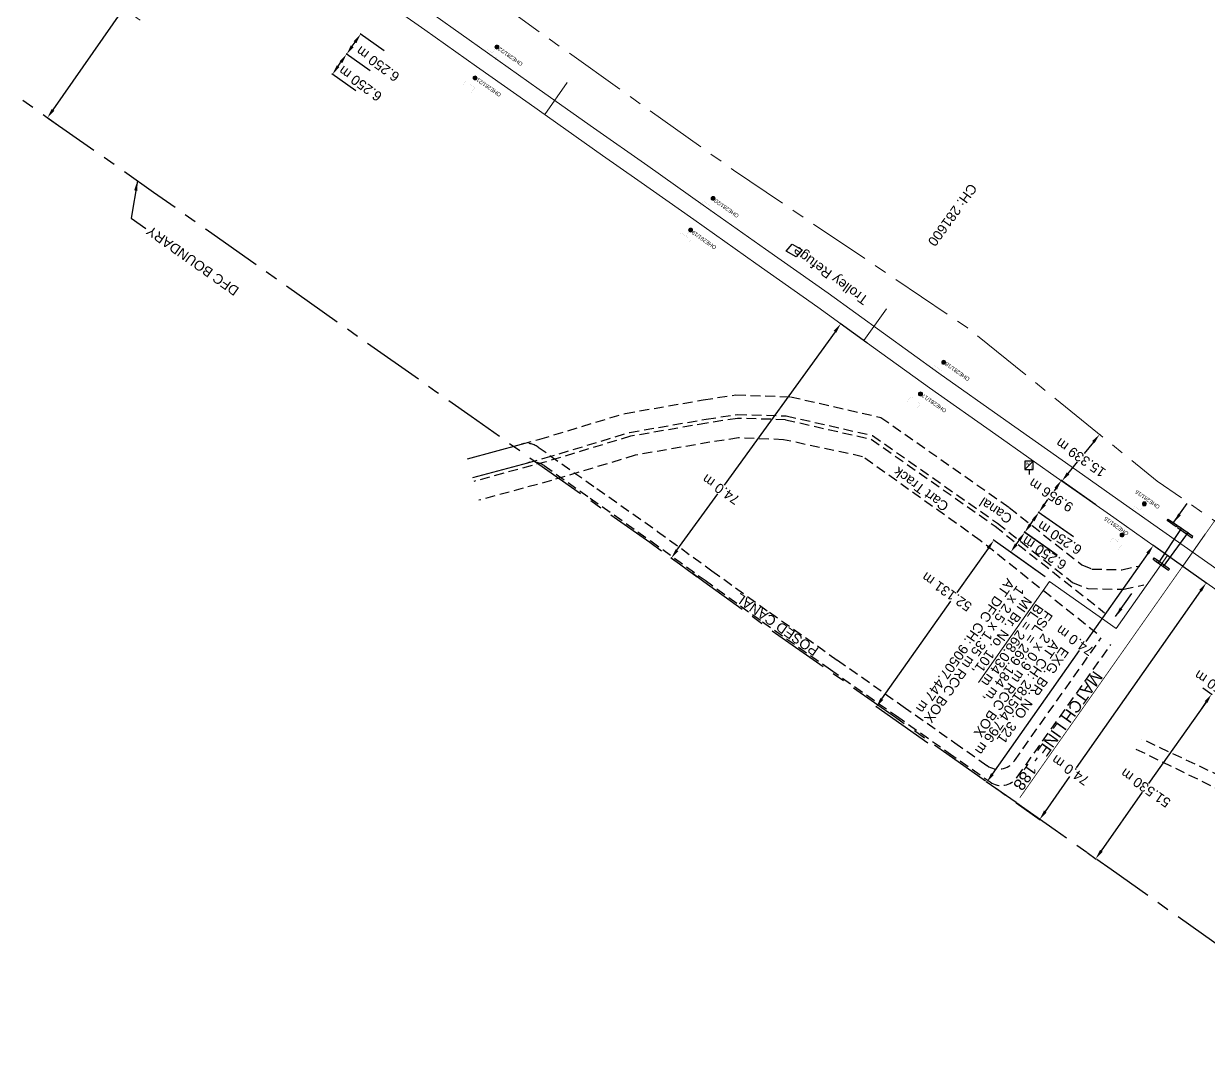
# Model space of a CAD drawing. Header units: metres. Extents: x 646303 to 662875, y 3366650 to 3378730.
# Drawn here: x 659448.1 to 659751.2, y 3368744.6 to 3369011.6 of the extents above; entities that cross this region are included whole.
import ezdxf
from ezdxf.enums import TextEntityAlignment as Align

# ---------------------------------------------------------------- set-up
doc = ezdxf.new("R2010")
doc.units = ezdxf.units.M
doc.header["$MEASUREMENT"] = 0
doc.header["$PDMODE"] = 3
doc.header["$PDSIZE"] = 0.5
for name, pattern in [('CENTER', [50.8, 31.75, -6.35, 6.35, -6.35]), ('DASHED', [0.75, 0.5, -0.25]), ('PHANTOM2', [1.25, 0.625, -0.125, 0.125, -0.125, 0.125, -0.125])]:
    doc.linetypes.add(name, pattern=pattern)
for name, color, linetype, lineweight in [('BOUNDARY DIMENTION', 10, 'Continuous', 0), ('BRIDGE DETAILS PLAN', 7, 'Continuous', 0), ('CANAL BOTTOM', 5, 'Continuous', 0), ('Existing Chainage', 7, 'Continuous', 0), ('Existing IR Track', 143, 'Continuous', 0), ('Existing Railway Boundary', 7, 'CENTER', 0), ('OHE MAST', 8, 'Continuous', 0), ('OHE MAST TEXT', 8, 'Continuous', 0)]:
    doc.layers.add(name, color=color, linetype=linetype, lineweight=lineweight)
for name, color, linetype in [('CANAL_BOTTOM', 5, 'Continuous'), ('CANAL_TOP', 5, 'Continuous'), ('CART_TRACK', 34, 'Continuous'), ('CULVERT_PARAPET', 7, 'Continuous'), ('DFCC Boundary', 6, 'CENTER'), ('Dimension', 10, 'Continuous'), ('MATCH LINE', 7, 'Continuous'), ('RETAINING_WALL', 7, 'Continuous'), ('SFL_SOFFIT_LVL', 251, 'Continuous'), ('Side Details', 251, 'Continuous'), ('Sign Board', 251, 'Continuous'), ('SUB_ROAD_EDGE', 34, 'Continuous'), ('TOPO_TEXT', 251, 'Continuous'), ('TROLLEY_STAND', 7, 'Continuous')]:
    doc.layers.add(name, color=color, linetype=linetype)
doc.styles.add('CUT-FILL', font='cut-fill.shx', dxfattribs={"height": 2})
doc.styles.get("Standard").update_dxf_attribs({"font": 'arial.ttf'})
doc.styles.add('Style-Arial', font='arial.ttf')
doc.dimstyles.new('DIM', dxfattribs={"dimtxt": 2.5, "dimasz": 2.5, "dimexe": 0.18, "dimexo": 0.0625, "dimgap": 0.09, "dimtad": 0, "dimtih": 1, "dimtoh": 1, "dimdec": 3, "dimzin": 0, "dimdsep": 46, "dimtxsty": 'Standard', "dimcen": 0.09, "dimadec": 0, "dimazin": 0, "dimtfac": 1, "dimtdec": 3, "dimtofl": 0, "dimtmove": 0, "dimatfit": 3, "dimfxl": 1, "dimtolj": 1, "dimtzin": 0, "dimarcsym": 0})
doc.dimstyles.new('ISO-25', dxfattribs={"dimtxt": 2.5, "dimasz": 2.5, "dimexe": 1.25, "dimexo": 0.625, "dimtad": 1, "dimtxsty": 'Standard', "dimcen": 2.5, "dimadec": 0, "dimazin": 0, "dimtfac": 1, "dimtmove": 0, "dimatfit": 3, "dimfxl": 1, "dimarcsym": 0})

# ---------------------------------------------------------------- blocks, each defined once
blk = doc.blocks.new('WL')
for p, q in [((1.07, 3.42), (-1.06, 3.42)), ((-1.06, 3.42), (-1.06, 1.29)), ((1.07, 1.29), (1.07, 3.42)), ((-1.06, 1.29), (1.07, 1.29)), ((0, 1.29), (0, 0))]:
    blk.add_line(p, q)
blk.add_lwpolyline([(-1.06, 1.29), (1.07, 3.42)])
at = {"style": 'CUT-FILL'}
for s, p in [('W', (-0.84, 2.35)), ('L', (0.43, 1.56))]:
    blk.add_text(s, height=0.739, dxfattribs=at).set_placement(p)
blk = doc.blocks.new('OHE MAST')
h = blk.add_hatch(color=256)
edge = h.paths.add_edge_path()
edge.add_arc((0, 0), 0.514, 0, 360)
at = {"const_width": 0.01, "flags": 128}
for points in [[(1.5, 3.5), (1.5, 2), (-1.5, 2), (-1.5, 3.5)], [(0, 2), (0, 0)]]:
    blk.add_lwpolyline(points, dxfattribs=at)
blk.add_circle((0, 0), 0.514)
blk = doc.blocks.new('*D1568')
at = {"layer": 'Defpoints', "color": 0, "transparency": 16777216}
for p in [(659530.72, 3369003.74), (659536.79, 3368999.47), (659533.18, 3368994.36)]:
    blk.add_point(p, dxfattribs=at)
at = {"layer": 'Dimension', "color": 0, "lineweight": -2, "transparency": 16777216}
for p, q in [((659536.73, 3368999.5), (659530.58, 3369003.85)), ((659528.56, 3369000.68), (659529.28, 3369001.7)), ((659533.13, 3368994.4), (659526.97, 3368998.74))]:
    blk.add_line(p, q, dxfattribs=at)
at = {"layer": 'Dimension', "color": 0, "transparency": 16777216}
for points in [[(659529.62, 3369001.46), (659528.94, 3369001.94), (659530.72, 3369003.74)], [(659528.9, 3369000.44), (659528.22, 3369000.92), (659527.12, 3368998.63)]]:
    blk.add_solid(points, dxfattribs=at)
at = {"layer": 'Dimension', "color": 0, "lineweight": 0, "transparency": 16777216, "insert": (659534.22, 3368996.23), "char_height": 2.5, "attachment_point": 5, "rotation": 143.8187}
blk.add_mtext('\\A1;6.250 m', dxfattribs=at)
blk = doc.blocks.new('*D1569')
at = {"layer": 'Defpoints', "color": 0, "transparency": 16777216}
for p in [(659534.32, 3369008.85), (659540.39, 3369004.58), (659536.79, 3368999.47)]:
    blk.add_point(p, dxfattribs=at)
at = {"layer": 'Dimension', "color": 0, "lineweight": -2, "transparency": 16777216}
for p, q in [((659540.34, 3369004.61), (659534.18, 3369008.96)), ((659532.16, 3369005.79), (659532.88, 3369006.81)), ((659536.73, 3368999.5), (659530.58, 3369003.85))]:
    blk.add_line(p, q, dxfattribs=at)
at = {"layer": 'Dimension', "color": 0, "transparency": 16777216}
for points in [[(659533.22, 3369006.57), (659532.54, 3369007.05), (659534.32, 3369008.85)], [(659532.5, 3369005.55), (659531.82, 3369006.03), (659530.72, 3369003.74)]]:
    blk.add_solid(points, dxfattribs=at)
at = {"layer": 'Dimension', "color": 0, "lineweight": 0, "transparency": 16777216, "insert": (659538.71, 3369001.27), "char_height": 2.5, "attachment_point": 5, "rotation": 143.8187}
blk.add_mtext('\\A1;6.250 m', dxfattribs=at)
blk = doc.blocks.new('*D1581')
at = {"layer": 'Defpoints', "color": 0, "transparency": 16777216}
for p in [(659755.66, 3368845.17), (659755.67, 3368845.17), (659752.06, 3368840.07)]:
    blk.add_point(p, dxfattribs=at)
at = {"layer": 'Dimension', "color": 0, "lineweight": -2, "transparency": 16777216}
for p, q in [((659757.11, 3368847.22), (659758.55, 3368849.26)), ((659755.72, 3368845.14), (659755.81, 3368845.07)), ((659752.11, 3368840.03), (659752.21, 3368839.96)), ((659750.62, 3368838.02), (659749.18, 3368835.98))]:
    blk.add_line(p, q, dxfattribs=at)
at = {"layer": 'Dimension', "color": 0, "transparency": 16777216}
for points in [[(659756.77, 3368847.46), (659757.45, 3368846.98), (659755.67, 3368845.17)], [(659750.28, 3368838.26), (659750.97, 3368837.78), (659752.07, 3368840.06)]]:
    blk.add_solid(points, dxfattribs=at)
at = {"layer": 'Dimension', "color": 0, "lineweight": 0, "transparency": 16777216, "insert": (659753.33, 3368841.85), "char_height": 2.5, "attachment_point": 5, "rotation": 147}
blk.add_mtext('\\A1;6.250 m', dxfattribs=at)
blk = doc.blocks.new('*D1584')
at = {"layer": 'Defpoints', "color": 0, "transparency": 16777216}
for p in [(659704.24, 3368881.43), (659712.56, 3368875.56), (659708.96, 3368870.45)]:
    blk.add_point(p, dxfattribs=at)
at = {"layer": 'Dimension', "color": 0, "lineweight": -2, "transparency": 16777216}
for p, q in [((659712.51, 3368875.6), (659704.09, 3368881.53)), ((659702.08, 3368878.36), (659702.8, 3368879.38)), ((659708.91, 3368870.49), (659700.49, 3368876.42))]:
    blk.add_line(p, q, dxfattribs=at)
at = {"layer": 'Dimension', "color": 0, "transparency": 16777216}
for points in [[(659702.46, 3368879.62), (659703.14, 3368879.14), (659704.24, 3368881.43)], [(659701.74, 3368878.6), (659702.42, 3368878.12), (659700.64, 3368876.32)]]:
    blk.add_solid(points, dxfattribs=at)
at = {"layer": 'Dimension', "color": 0, "lineweight": 0, "transparency": 16777216, "insert": (659709.27, 3368876.18), "char_height": 2.5, "attachment_point": 5, "rotation": 147}
blk.add_mtext('\\A1;6.250 m', dxfattribs=at)
blk = doc.blocks.new('*D1585')
at = {"layer": 'Defpoints', "color": 0, "transparency": 16777216}
for p in [(659707.85, 3368886.53), (659716.16, 3368880.67), (659712.56, 3368875.56)]:
    blk.add_point(p, dxfattribs=at)
at = {"layer": 'Dimension', "color": 0, "lineweight": -2, "transparency": 16777216}
for p, q in [((659705.69, 3368883.46), (659706.41, 3368884.48)), ((659716.11, 3368880.71), (659707.7, 3368886.63)), ((659712.51, 3368875.6), (659704.1, 3368881.52))]:
    blk.add_line(p, q, dxfattribs=at)
at = {"layer": 'Dimension', "color": 0, "transparency": 16777216}
for points in [[(659706.07, 3368884.72), (659706.75, 3368884.24), (659707.85, 3368886.53)], [(659705.35, 3368883.7), (659706.03, 3368883.22), (659704.25, 3368881.42)]]:
    blk.add_solid(points, dxfattribs=at)
at = {"layer": 'Dimension', "color": 0, "lineweight": 0, "transparency": 16777216, "insert": (659713.19, 3368880.03), "char_height": 2.5, "attachment_point": 5, "rotation": 147}
blk.add_mtext('\\A1;6.250 m', dxfattribs=at)
blk = doc.blocks.new('*D1586')
at = {"layer": 'Defpoints', "color": 0, "transparency": 16777216}
for p in [(659713.6, 3368894.66), (659722.47, 3368888.4), (659716.73, 3368880.27)]:
    blk.add_point(p, dxfattribs=at)
at = {"layer": 'Dimension', "color": 0, "lineweight": -2, "transparency": 16777216}
for p, q in [((659722.42, 3368888.44), (659713.45, 3368894.76)), ((659712.16, 3368892.62), (659711.77, 3368892.06)), ((659709.3, 3368888.57), (659710.19, 3368889.83)), ((659716.68, 3368880.3), (659707.71, 3368886.63))]:
    blk.add_line(p, q, dxfattribs=at)
at = {"layer": 'Dimension', "color": 0, "transparency": 16777216}
for points in [[(659711.82, 3368892.86), (659712.5, 3368892.38), (659713.6, 3368894.66)], [(659708.96, 3368888.81), (659709.64, 3368888.33), (659707.86, 3368886.52)]]:
    blk.add_solid(points, dxfattribs=at)
at = {"layer": 'Dimension', "color": 0, "lineweight": 0, "transparency": 16777216, "insert": (659710.98, 3368890.94), "char_height": 2.5, "attachment_point": 5, "rotation": 147}
blk.add_mtext('\\A1;9.956 m', dxfattribs=at)
blk = doc.blocks.new('*D1741')
at = {"layer": 'Defpoints', "color": 0, "linetype": 'ByBlock', "ltscale": 0.5, "transparency": 16777216}
for p in [(659723.39, 3368906.48), (659723.39, 3368906.48), (659713.75, 3368894.55)]:
    blk.add_point(p, dxfattribs=at)
at = {"layer": 'Existing Railway Boundary', "color": 0, "linetype": 'ByBlock', "lineweight": -2, "ltscale": 0.5, "transparency": 16777216}
for p, q in [((659723.44, 3368906.45), (659723.53, 3368906.37)), ((659721.82, 3368904.54), (659719.43, 3368901.58)), ((659715.33, 3368896.5), (659717.71, 3368899.45)), ((659713.8, 3368894.51), (659713.89, 3368894.44))]:
    blk.add_line(p, q, dxfattribs=at)
at = {"layer": 'Existing Railway Boundary', "color": 0, "linetype": 'ByBlock', "ltscale": 0.5, "transparency": 16777216}
for points in [[(659721.5, 3368904.8), (659722.14, 3368904.28), (659723.39, 3368906.48)], [(659715, 3368896.76), (659715.65, 3368896.23), (659713.75, 3368894.55)]]:
    blk.add_solid(points, dxfattribs=at)
at = {"layer": 'Existing Railway Boundary', "color": 0, "linetype": 'ByBlock', "ltscale": 0.5, "transparency": 16777216, "insert": (659718.57, 3368900.52), "char_height": 2.5, "attachment_point": 5, "rotation": 145}
blk.add_mtext('\\A1;15.339 m', dxfattribs=at)
blk = doc.blocks.new('*D1461')
at = {"layer": 'BOUNDARY DIMENTION', "color": 0, "lineweight": -2, "transparency": 16777216}
for p, q in [((662244.85, 3367095.44), (662244.16, 3367095.87)), ((662242.98, 3367093.66), (662239.54, 3367088.19)), ((662233.82, 3367079.1), (662238.08, 3367085.88)), ((662233.03, 3367076.64), (662232.33, 3367077.07))]:
    blk.add_line(p, q, dxfattribs=at)
at = {"layer": 'BOUNDARY DIMENTION', "color": 0, "transparency": 16777216}
for points in [[(662242.62, 3367093.88), (662243.33, 3367093.44), (662244.31, 3367095.78)], [(662233.46, 3367079.32), (662234.17, 3367078.87), (662232.49, 3367076.98)]]:
    blk.add_solid(points, dxfattribs=at)
at = {"layer": 'Defpoints', "color": 0, "linetype": 'Continuous', "ltscale": 0.5, "transparency": 16777216}
for p in [(647418.1, 3377902.15), (647420.31, 3377900.52), (647398.68, 3377871.33)]:
    blk.add_point(p, dxfattribs=at)
at = {"layer": 'Defpoints', "color": 0, "transparency": 16777216}
for p in [(662244.31, 3367095.78), (662244.9, 3367095.41), (662233.08, 3367076.61)]:
    blk.add_point(p, dxfattribs=at)
at = {"layer": 'DFCC Boundary', "color": 0, "linetype": 'Continuous', "lineweight": -2, "ltscale": 0.5, "transparency": 16777216}
for p, q in [((647420.26, 3377900.55), (647417.96, 3377902.26)), ((647416.61, 3377900.14), (647413.17, 3377895.5)), ((647397.96, 3377874.97), (647411.54, 3377893.3)), ((647398.63, 3377871.36), (647396.32, 3377873.07))]:
    blk.add_line(p, q, dxfattribs=at)
at = {"layer": 'DFCC Boundary', "color": 0, "linetype": 'Continuous', "ltscale": 0.5, "transparency": 16777216}
for points in [[(647416.28, 3377900.39), (647416.95, 3377899.9), (647418.1, 3377902.15)], [(647397.62, 3377875.22), (647398.29, 3377874.72), (647396.47, 3377872.96)]]:
    blk.add_solid(points, dxfattribs=at)
at = {"layer": 'BOUNDARY DIMENTION', "color": 0, "transparency": 16777216, "insert": (662238.81, 3367087.03), "char_height": 2.5, "attachment_point": 5, "rotation": 145}
blk.add_mtext('\\A1;22.208 m', dxfattribs=at)
at = {"layer": 'DFCC Boundary', "color": 0, "linetype": 'Continuous', "ltscale": 0.5, "transparency": 16777216, "insert": (647412.36, 3377894.4), "char_height": 2.5, "attachment_point": 5, "rotation": 145}
blk.add_mtext('\\A1;36.332 m', dxfattribs=at)
blk = doc.blocks.new('*D1462')
at = {"layer": 'BOUNDARY DIMENTION', "color": 0, "lineweight": -2, "transparency": 16777216}
for p, q in [((662551.8, 3366887.49), (662550.44, 3366888.48)), ((662549.11, 3366886.35), (662541.43, 3366875.79)), ((662534.84, 3366866.73), (662539.82, 3366873.58)), ((662534.58, 3366863.83), (662533.22, 3366864.82))]:
    blk.add_line(p, q, dxfattribs=at)
at = {"layer": 'BOUNDARY DIMENTION', "color": 0, "transparency": 16777216}
for points in [[(662548.78, 3366886.6), (662549.45, 3366886.11), (662550.58, 3366888.38)], [(662534.5, 3366866.98), (662535.18, 3366866.49), (662533.37, 3366864.71)]]:
    blk.add_solid(points, dxfattribs=at)
at = {"layer": 'Defpoints', "color": 0, "linetype": 'Continuous', "ltscale": 0.5, "transparency": 16777216}
for p in [(647247.45, 3378028.49), (647249.19, 3378027.21), (647225.93, 3377999.21)]:
    blk.add_point(p, dxfattribs=at)
at = {"layer": 'Defpoints', "color": 0, "transparency": 16777216}
for p in [(662551.85, 3366887.45), (662533.37, 3366864.71), (662534.63, 3366863.79)]:
    blk.add_point(p, dxfattribs=at)
at = {"layer": 'DFCC Boundary', "color": 0, "linetype": 'Continuous', "lineweight": -2, "ltscale": 0.5, "transparency": 16777216}
for p, q in [((647247.5, 3378028.45), (647249.34, 3378027.1)), ((647247.71, 3378025.19), (647242.02, 3378017.45)), ((647229.16, 3377999.94), (647240.4, 3378015.24)), ((647225.98, 3377999.17), (647227.82, 3377997.82))]:
    blk.add_line(p, q, dxfattribs=at)
at = {"layer": 'DFCC Boundary', "color": 0, "linetype": 'Continuous', "ltscale": 0.5, "transparency": 16777216}
for points in [[(647247.37, 3378025.44), (647248.05, 3378024.94), (647249.19, 3378027.21)], [(647228.82, 3378000.19), (647229.49, 3377999.7), (647227.68, 3377997.93)]]:
    blk.add_solid(points, dxfattribs=at)
at = {"layer": 'BOUNDARY DIMENTION', "color": 0, "transparency": 16777216, "insert": (662540.62, 3366874.68), "char_height": 2.5, "attachment_point": 5, "rotation": 145}
blk.add_mtext('\\A1;29.264 m', dxfattribs=at)
at = {"layer": 'DFCC Boundary', "color": 0, "linetype": 'Continuous', "ltscale": 0.5, "transparency": 16777216, "insert": (647241.21, 3378016.35), "char_height": 2.5, "attachment_point": 5, "rotation": 145}
blk.add_mtext('\\A1;36.332 m', dxfattribs=at)
blk = doc.blocks.new('*D1463')
at = {"layer": 'BOUNDARY DIMENTION', "color": 0, "lineweight": -2, "transparency": 16777216}
for p, q in [((662172.2, 3367138.17), (662169.01, 3367133.1)), ((662172.51, 3367140.93), (662173.68, 3367140.19)), ((662164.89, 3367126.55), (662167.55, 3367130.78)), ((662162.55, 3367125.07), (662163.71, 3367124.34))]:
    blk.add_line(p, q, dxfattribs=at)
at = {"layer": 'BOUNDARY DIMENTION', "color": 0, "transparency": 16777216}
for points in [[(662171.85, 3367138.39), (662172.55, 3367137.95), (662173.53, 3367140.29)], [(662164.54, 3367126.77), (662165.24, 3367126.33), (662163.56, 3367124.44)]]:
    blk.add_solid(points, dxfattribs=at)
at = {"layer": 'Defpoints', "color": 0, "linetype": 'Continuous', "ltscale": 0.5, "transparency": 16777216}
for p in [(647211.24, 3378055.28), (647211.52, 3378055.08), (647189.88, 3378025.9)]:
    blk.add_point(p, dxfattribs=at)
at = {"layer": 'Defpoints', "color": 0, "transparency": 16777216}
for p in [(662172.46, 3367140.96), (662173.53, 3367140.29), (662162.49, 3367125.11)]:
    blk.add_point(p, dxfattribs=at)
at = {"layer": 'DFCC Boundary', "color": 0, "linetype": 'Continuous', "lineweight": -2, "ltscale": 0.5, "transparency": 16777216}
for p, q in [((647209.75, 3378053.28), (647208.18, 3378051.16)), ((647211.47, 3378055.12), (647211.1, 3378055.39)), ((647191.09, 3378028.11), (647206.55, 3378048.96)), ((647189.83, 3378025.93), (647189.46, 3378026.21))]:
    blk.add_line(p, q, dxfattribs=at)
at = {"layer": 'DFCC Boundary', "color": 0, "linetype": 'Continuous', "ltscale": 0.5, "transparency": 16777216}
for points in [[(647209.42, 3378053.52), (647210.09, 3378053.03), (647211.24, 3378055.28)], [(647190.76, 3378028.36), (647191.43, 3378027.86), (647189.6, 3378026.1)]]:
    blk.add_solid(points, dxfattribs=at)
at = {"layer": 'BOUNDARY DIMENTION', "color": 0, "transparency": 16777216, "insert": (662168.28, 3367131.94), "char_height": 2.5, "attachment_point": 5, "rotation": 145}
blk.add_mtext('\\A1;18.726 m', dxfattribs=at)
at = {"layer": 'DFCC Boundary', "color": 0, "linetype": 'Continuous', "ltscale": 0.5, "transparency": 16777216, "insert": (647207.37, 3378050.06), "char_height": 2.5, "attachment_point": 5, "rotation": 145}
blk.add_mtext('\\A1;36.332 m', dxfattribs=at)
blk = doc.blocks.new('*D1912')
at = {"layer": 'BOUNDARY DIMENTION', "color": 0, "lineweight": -2, "transparency": 16777216}
for p, q in [((659749.84, 3368841.63), (659752.21, 3368839.96)), ((659750.63, 3368838.02), (659735.95, 3368817.17)), ((659723.85, 3368799.97), (659734.38, 3368814.93)), ((659720.19, 3368799.49), (659722.56, 3368797.82))]:
    blk.add_line(p, q, dxfattribs=at)
at = {"layer": 'BOUNDARY DIMENTION', "color": 0, "transparency": 16777216}
for points in [[(659750.29, 3368838.26), (659750.97, 3368837.78), (659752.07, 3368840.07)], [(659723.51, 3368800.21), (659724.19, 3368799.73), (659722.41, 3368797.93)]]:
    blk.add_solid(points, dxfattribs=at)
at = {"layer": 'Defpoints', "color": 0, "transparency": 16777216}
for p in [(659749.79, 3368841.67), (659720.14, 3368799.52), (659722.41, 3368797.93)]:
    blk.add_point(p, dxfattribs=at)
at = {"layer": 'BOUNDARY DIMENTION', "color": 0, "transparency": 16777216, "insert": (659735.17, 3368816.05), "char_height": 2.5, "attachment_point": 5, "rotation": 145}
blk.add_mtext('\\A1;51.530 m', dxfattribs=at)
blk = doc.blocks.new('*D1913')
at = {"layer": 'BOUNDARY DIMENTION', "color": 0, "lineweight": -2, "transparency": 16777216}
for p, q in [((659709.48, 3368870.09), (659696.16, 3368879.48)), ((659694.86, 3368877.34), (659686.9, 3368866.05)), ((659667.69, 3368838.82), (659685.33, 3368863.82)), ((659679.42, 3368827.49), (659666.11, 3368836.88))]:
    blk.add_line(p, q, dxfattribs=at)
at = {"layer": 'BOUNDARY DIMENTION', "color": 0, "transparency": 16777216}
for points in [[(659694.52, 3368877.58), (659695.2, 3368877.1), (659696.31, 3368879.38)], [(659667.35, 3368839.06), (659668.04, 3368838.58), (659666.25, 3368836.78)]]:
    blk.add_solid(points, dxfattribs=at)
at = {"layer": 'Defpoints', "color": 0, "transparency": 16777216}
for p in [(659709.53, 3368870.05), (659666.25, 3368836.78), (659679.47, 3368827.45)]:
    blk.add_point(p, dxfattribs=at)
at = {"layer": 'BOUNDARY DIMENTION', "color": 0, "transparency": 16777216, "insert": (659684.3, 3368866.2), "char_height": 2.5, "attachment_point": 5, "rotation": 145}
blk.add_mtext('\\A1;52.131 m', dxfattribs=at)
blk = doc.blocks.new('*D1895')
at = {"layer": 'Defpoints', "color": 0, "linetype": 'Continuous', "ltscale": 0.5, "transparency": 16777216}
for p in [(659496.61, 3369048.11), (659499.54, 3369046.05), (659457.11, 3368985.43)]:
    blk.add_point(p, dxfattribs=at)
at = {"layer": 'DFCC Boundary', "color": 0, "linetype": 'Continuous', "lineweight": -2, "ltscale": 0.5, "transparency": 16777216}
for p, q in [((659499.49, 3369046.09), (659496.46, 3369048.21)), ((659495.17, 3369046.06), (659475.14, 3369017.44)), ((659455.61, 3368989.53), (659473.57, 3369015.2)), ((659457.05, 3368985.46), (659454.02, 3368987.59))]:
    blk.add_line(p, q, dxfattribs=at)
at = {"layer": 'DFCC Boundary', "color": 0, "linetype": 'Continuous', "ltscale": 0.5, "transparency": 16777216}
for points in [[(659494.83, 3369046.3), (659495.52, 3369045.82), (659496.61, 3369048.11)], [(659455.26, 3368989.77), (659455.95, 3368989.29), (659454.17, 3368987.48)]]:
    blk.add_solid(points, dxfattribs=at)
at = {"layer": 'DFCC Boundary', "color": 0, "linetype": 'Continuous', "ltscale": 0.5, "transparency": 16777216, "insert": (659474.35, 3369016.32), "char_height": 2.5, "attachment_point": 5, "rotation": 145}
blk.add_mtext('\\A1;74.0 m', dxfattribs=at)
blk = doc.blocks.new('*D1893')
at = {"layer": 'Defpoints', "color": 0, "linetype": 'Continuous', "ltscale": 0.5, "transparency": 16777216}
for p in [(659737.13, 3368878.05), (659744.66, 3368872.76), (659702.07, 3368812.24)]:
    blk.add_point(p, dxfattribs=at)
at = {"layer": 'DFCC Boundary', "color": 0, "linetype": 'Continuous', "lineweight": -2, "ltscale": 0.5, "transparency": 16777216}
for p, q in [((659744.61, 3368872.79), (659736.99, 3368878.15)), ((659735.7, 3368876.01), (659719.84, 3368853.48)), ((659695.99, 3368819.58), (659718.27, 3368851.24)), ((659702.02, 3368812.28), (659694.4, 3368817.64))]:
    blk.add_line(p, q, dxfattribs=at)
at = {"layer": 'DFCC Boundary', "color": 0, "linetype": 'Continuous', "ltscale": 0.5, "transparency": 16777216}
for points in [[(659735.35, 3368876.25), (659736.04, 3368875.77), (659737.13, 3368878.05)], [(659695.64, 3368819.82), (659696.33, 3368819.34), (659694.55, 3368817.53)]]:
    blk.add_solid(points, dxfattribs=at)
at = {"layer": 'DFCC Boundary', "color": 0, "linetype": 'Continuous', "ltscale": 0.5, "transparency": 16777216, "insert": (659717.09, 3368853.74), "char_height": 2.5, "attachment_point": 5, "rotation": 145}
blk.add_mtext('\\A1;74.0 m', dxfattribs=at)
blk = doc.blocks.new('*D1876')
at = {"layer": 'Defpoints', "color": 0, "linetype": 'Continuous', "ltscale": 0.5, "transparency": 16777216}
for p in [(659657.18, 3368934.78), (659663.91, 3368929.91), (659620.52, 3368869.96)]:
    blk.add_point(p, dxfattribs=at)
at = {"layer": 'DFCC Boundary', "color": 0, "linetype": 'Continuous', "lineweight": -2, "ltscale": 0.5, "transparency": 16777216}
for p, q in [((659655.71, 3368932.75), (659627.31, 3368893.51)), ((659663.85, 3368929.95), (659657.03, 3368934.89)), ((659615.26, 3368876.86), (659625.71, 3368891.29)), ((659620.47, 3368870), (659613.65, 3368874.94))]:
    blk.add_line(p, q, dxfattribs=at)
at = {"layer": 'DFCC Boundary', "color": 0, "linetype": 'Continuous', "ltscale": 0.5, "transparency": 16777216}
for points in [[(659655.37, 3368933), (659656.05, 3368932.51), (659657.18, 3368934.78)], [(659614.92, 3368877.1), (659615.6, 3368876.61), (659613.8, 3368874.83)]]:
    blk.add_solid(points, dxfattribs=at)
at = {"layer": 'DFCC Boundary', "color": 0, "linetype": 'Continuous', "ltscale": 0.5, "transparency": 16777216, "insert": (659626.51, 3368892.4), "char_height": 2.5, "attachment_point": 5, "rotation": 145}
blk.add_mtext('\\A1;74.0 m', dxfattribs=at)
blk = doc.blocks.new('*D1854')
at = {"layer": 'Defpoints', "color": 0, "linetype": 'Continuous', "ltscale": 0.5, "transparency": 16777216}
for p in [(659744.61, 3368872.79), (659702.02, 3368812.28), (659708.09, 3368808.01)]:
    blk.add_point(p, dxfattribs=at)
at = {"layer": 'DFCC Boundary', "color": 0, "linetype": 'Continuous', "lineweight": -2, "ltscale": 0.5, "transparency": 16777216}
for p, q in [((659744.66, 3368872.76), (659750.82, 3368868.42)), ((659749.23, 3368866.48), (659717.39, 3368821.22)), ((659709.52, 3368810.05), (659715.81, 3368818.99)), ((659702.07, 3368812.24), (659708.23, 3368807.9))]:
    blk.add_line(p, q, dxfattribs=at)
at = {"layer": 'DFCC Boundary', "color": 0, "linetype": 'Continuous', "ltscale": 0.5, "transparency": 16777216}
for points in [[(659748.89, 3368866.72), (659749.57, 3368866.24), (659750.67, 3368868.52)], [(659709.18, 3368810.29), (659709.86, 3368809.81), (659708.09, 3368808.01)]]:
    blk.add_solid(points, dxfattribs=at)
at = {"layer": 'DFCC Boundary', "color": 0, "linetype": 'Continuous', "ltscale": 0.5, "transparency": 16777216, "insert": (659715.92, 3368820.58), "char_height": 2.5, "attachment_point": 5, "rotation": 145}
blk.add_mtext('\\A1;74.0 m', dxfattribs=at)

msp = doc.modelspace()

# ---------------------------------------------------------------- linework, layer by layer
at = {"color": 1, "linetype": 'DASHED', "ltscale": 5}
for points in [[(659575.5144, 3368904.005, -0.22348853), (659579.7067, 3368903.2651), (659594.7601, 3368892.6443), (659610.3181, 3368881.667), (659624.1985, 3368871.6227), (659638.9036, 3368860.9816), (659656.3008, 3368848.757), (659673.1677, 3368836.905), (659686.3711, 3368827.5901), (659694.6366, 3368821.7587, 0.41421356), (659701.6046, 3368822.9619), (659723.8378, 3368854.4759)], [(659577.0593, 3368899.2434, -0.22349368), (659581.2517, 3368898.5035), (659593.0307, 3368890.193), (659608.5739, 3368879.2261), (659622.4398, 3368869.1923), (659637.1617, 3368858.539), (659654.576, 3368846.3024), (659671.4406, 3368834.452), (659684.6417, 3368825.1387), (659695.3586, 3368817.578, 0.41421356), (659702.3265, 3368818.7812), (659726.2891, 3368852.7465)]]:
    msp.add_lwpolyline(points, format="xyb", dxfattribs=at)
at = {"layer": 'BRIDGE DETAILS PLAN', "color": 7, "linetype": 'Continuous', "lineweight": 0, "flags": 128}
msp.add_lwpolyline([(659740.7354, 3368875.5161), (659727.6119, 3368856.8678), (659710.6055, 3368868.8359), (659692.4243, 3368843.0007)], dxfattribs=at)
at = {"layer": 'CANAL_BOTTOM', "linetype": 'Continuous'}
for points in [[(659561.6958, 3368900.2539), (659575.5144, 3368904.005)], [(659563.0057, 3368895.4285), (659577.0593, 3368899.2434)]]:
    msp.add_lwpolyline(points, dxfattribs=at)
at = {"layer": 'CANAL_TOP', "color": 88, "linetype": 'DASHED', "ltscale": 5}
for points in [[(659575.5144, 3368904.005), (659580.136, 3368905.2595), (659601.9987, 3368911.8726), (659621.9424, 3368915.3278), (659630.3621, 3368916.6053), (659644.3503, 3368916.106), (659667.398, 3368910.8532), (659700.2463, 3368887.8037), (659718.8696, 3368873.1096), (659721.431, 3368872.0398), (659729.0966, 3368871.8677), (659733.6727, 3368872.8786)], [(659577.0593, 3368899.2434), (659581.5151, 3368900.4529), (659603.1536, 3368906.9982), (659622.7443, 3368910.3922), (659630.6674, 3368911.5944), (659643.2392, 3368911.231), (659665.3297, 3368906.1964), (659697.2594, 3368883.7915), (659716.4881, 3368868.6197), (659720.3751, 3368867.0622), (659729.5868, 3368866.8555), (659734.7512, 3368867.9963)]]:
    msp.add_lwpolyline(points, dxfattribs=at)
at = {"layer": 'CART_TRACK', "color": 88, "linetype": 'DASHED', "ltscale": 5}
for points in [[(659643.017, 3368910.256), (659630.7292, 3368910.5923), (659622.9046, 3368909.4051), (659603.3845, 3368906.0234), (659581.7909, 3368899.4916), (659563.2676, 3368894.4634)], [(659643.017, 3368910.256), (659664.916, 3368905.265), (659696.662, 3368882.989), (659724.688, 3368860.876)], [(659642.51, 3368905.138), (659631.0111, 3368905.5779), (659623.7065, 3368904.4696), (659604.5394, 3368901.149), (659583.1699, 3368894.685), (659564.5775, 3368889.638)], [(659722.701, 3368855.542), (659692.87, 3368879.344), (659662.766, 3368900.786), (659642.51, 3368905.138)]]:
    msp.add_lwpolyline(points, dxfattribs=at)
at = {"layer": 'CULVERT_PARAPET', "linetype": 'Continuous'}
for points in [[(659743.306, 3368882.651, 270.37), (659747.085, 3368880.043, 270.359), (659747.281, 3368880.403, 270.38), (659743.502, 3368883.011, 270.38)], [(659737.906, 3368873.954, 270.378), (659741.049, 3368871.719, 270.34), (659741.309, 3368872.037, 270.379), (659738.1658, 3368874.2721, 270.379)]]:
    msp.add_polyline3d(points, close=True, dxfattribs=at)
at = {"layer": 'DFCC Boundary', "ltscale": 0.5, "flags": 128}
msp.add_lwpolyline([(662565.6431, 3366842.0459), (662548.217, 3366854.2838), (662532.9064, 3366864.9999), (662517.5595, 3366875.7415), (662503.9915, 3366885.2805), (662490.4749, 3366894.7833), (662474.3945, 3366906.0736), (662458.24, 3366917.4159), (662441.4584, 3366929.1606), (662424.5366, 3366941.0035), (662407.7649, 3366952.7786), (662401.9048, 3366956.8928), (662320.9687, 3367015.5234), (662173.0911, 3367118.297), (662018.0169, 3367217.942), (662022.9408, 3367225.2355), (661945.6773, 3367280.5926), (661744.5178, 3367412.7853), (661728.4159, 3367389.8783), (661409.5023, 3367613.7762), (661431.3001, 3367645.1669), (661427.7408, 3367647.6718), (661418.8583, 3367653.9104), (661409.9095, 3367660.1956), (661395.2505, 3367670.5394), (661384.8196, 3367677.9127), (661375.1078, 3367684.7268), (661367.5374, 3367690.0517), (661358.0886, 3367696.6907), (661348.6239, 3367703.3322), (661344.5162, 3367706.2202), (661344.9668, 3367706.8618), (661335.3627, 3367713.6144), (661327.3851, 3367719.2077), (661318.2791, 3367725.5812), (661309.8813, 3367731.4842), (661284.4315, 3367749.4044), (661267.3402, 3367761.4491), (661243.4783, 3367778.4888), (661216.7453, 3367741.0546), (661213.241, 3367743.5572), (661195.5836, 3367756.6071), (661177.9702, 3367769.626), (661156.4467, 3367785.8356), (661148.0607, 3367792.1995), (661133.6905, 3367803.0041), (661119.5191, 3367813.6733), (661105.6946, 3367823.9215), (661093.9054, 3367832.6241), (661077.5228, 3367844.5054), (661061.2799, 3367856.285), (661045.32, 3367867.5775), (661029.0726, 3367879.0734), (661013.2584, 3367890.1762), (660997.2782, 3367901.3956), (660980.9788, 3367912.8451), (660964.6327, 3367924.3276), (660947.3461, 3367936.4864), (660930.1333, 3367948.5934), (660912.5707, 3367960.9093), (660894.9306, 3367973.2796), (660877.6422, 3367985.4277), (660860.2634, 3367997.6393), (660842.9781, 3368009.8166), (660825.4983, 3368022.131), (660811.339, 3368032.2028), (660797.4119, 3368042.1094), (660782.5128, 3368052.5993), (660767.4808, 3368063.1827), (660751.0012, 3368074.7254), (660734.3125, 3368086.4147), (660719.3275, 3368096.9585), (660704.3795, 3368107.4761), (660688.7093, 3368118.477), (660672.9397, 3368129.5475), (660655.797, 3368141.5941), (660638.5652, 3368153.7032), (660622.8618, 3368164.7374), (660607.1396, 3368175.7847), (660591.9852, 3368186.3839), (660576.7315, 3368197.0526), (660560.3095, 3368208.6108), (660544.116, 3368220.0082), (660528.3397, 3368231.0748), (660512.5414, 3368242.1568), (660497.4509, 3368252.7533), (660482.4222, 3368263.3065), (660466.968, 3368274.1704), (660451.6169, 3368284.9618), (660435.5277, 3368296.2674), (660419.4587, 3368307.5588), (660403.2343, 3368318.9753), (660387.0692, 3368330.3501), (660371.9016, 3368340.9863), (660362.0092, 3368347.9233), (660341.7308, 3368362.192), (660326.8725, 3368372.6492), (660312.0627, 3368383.0453), (660297.0115, 3368393.6109), (660281.2321, 3368404.7091), (660265.4328, 3368415.8212), (660253.8818, 3368423.9326), (660242.0763, 3368432.2231), (660226.6332, 3368443.1155), (660211.0272, 3368454.1226), (660195.2302, 3368465.2236), (660179.3654, 3368476.3723), (660162.5154, 3368488.1794), (660145.4635, 3368500.1281), (660129.3603, 3368511.4565), (660113.1961, 3368522.8278), (660097.2382, 3368534.0507), (660081.2523, 3368545.2932), (660064.458, 3368557.1251), (660047.7677, 3368568.8837), (660032.4691, 3368579.6352), (660017.2758, 3368590.3126), (660000.1632, 3368602.3052), (659983.0731, 3368614.282), (659967.2319, 3368625.4031), (659951.3427, 3368636.5582), (659932.0647, 3368650.1756), (659913.1258, 3368663.5536), (659898.2493, 3368674.0163), (659881.7667, 3368685.6055), (659866.0047, 3368696.7435), (659850.3373, 3368707.8146), (659834.6333, 3368718.8575), (659818.6461, 3368730.0995), (659804.3398, 3368740.181), (659789.9481, 3368750.3227), (659772.9194, 3368762.3136), (659755.8766, 3368774.3145), (659741.0752, 3368784.7603), (659726.3396, 3368795.1596), (659712.011, 3368805.2432), (659697.6029, 3368815.3827), (659684.3535, 3368824.7302), (659671.1528, 3368834.0432), (659654.2885, 3368845.8933), (659636.8714, 3368858.1319), (659622.1467, 3368868.7872), (659608.2832, 3368878.8192), (659592.7424, 3368889.7844), (659576.9096, 3368900.9551), (659562.5868, 3368911.0537), (659553.5917, 3368917.3959), (659534.7433, 3368930.6917), (659521.2685, 3368940.2021), (659508.0292, 3368949.5538), (659494.8098, 3368958.8914), (659481.3273, 3368968.4018), (659467.9498, 3368977.8382), (659454.4923, 3368987.2582), (659440.7837, 3368996.854), (659425.5597, 3369007.614), (659410.0492, 3369018.5753), (659397.5675, 3369027.3641), (659384.5623, 3369036.5214), (659370.5054, 3369046.4276), (659356.4132, 3369056.3585), (659342.3201, 3369066.3092), (659331.8447, 3369073.7055), (659314.7098, 3369085.825), (659301.2296, 3369095.3614), (659287.1805, 3369105.2924), (659273.0852, 3369115.2561), (659259.8762, 3369124.5882), (659246.575, 3369133.9855), (659233.3676, 3369143.319), (659220.1207, 3369152.6803), (659206.3404, 3369162.3938), (659192.4106, 3369172.2127), (659178.3672, 3369182.1367), (659164.3785, 3369192.022), (659162.9385, 3369193.0388), (659183.6795, 3369222.4635), (659172.119, 3369230.6258), (659159.1298, 3369239.7969), (659148.6068, 3369247.2055), (659138.0069, 3369254.6684), (659119.1994, 3369267.9214), (659100.365, 3369281.1933), (659085.533, 3369291.6533), (659070.676, 3369302.1309), (659061.4534, 3369308.6334), (659052.1019, 3369315.2268), (659038.8969, 3369324.5617), (659025.7603, 3369333.8483), (659012.2746, 3369343.3047), (659000.2935, 3369351.7058), (658985.7542, 3369361.9126), (658972.701, 3369371.0824), (658959.9309, 3369380.1093), (658947.2513, 3369389.0721), (658932.3759, 3369399.5827), (658921.8345, 3369407.031), (658905.9406, 3369418.2511), (658894.3687, 3369426.4196), (658881.1048, 3369435.7663), (658867.8714, 3369445.0915), (658853.3089, 3369455.3761), (658838.9326, 3369465.5292), (658823.5657, 3369476.1988), (658807.8953, 3369487.0791), (658792.9935, 3369497.6726), (658789.1301, 3369500.4191), (658764.5252, 3369517.7675), (658750.6615, 3369527.5465), (658735.8772, 3369537.9899), (658721.0329, 3369548.4756), (658706.8044, 3369558.4963), (658692.4812, 3369568.5836), (658679.0099, 3369578.0951), (658665.5152, 3369587.6232), (658651.2818, 3369597.6569), (658636.9905, 3369607.7316), (658622.1701, 3369618.1873), (658607.4224, 3369628.5918), (658593.6263, 3369638.3112), (658579.8399, 3369648.0238), (658566.1309, 3369657.6871), (658552.3621, 3369667.3926), (658537.8692, 3369677.626), (658523.3279, 3369687.8934), (658509.6438, 3369697.5459), (658495.8531, 3369707.2734), (658481.9269, 3369717.1048), (658467.9459, 3369726.9748), (658454.4251, 3369736.5125), (658440.9599, 3369746.011), (658427.1565, 3369755.7285), (658413.3787, 3369765.428), (658398.646, 3369775.8103), (658383.9067, 3369786.1972), (658371.4552, 3369794.9743), (658359.0483, 3369803.72), (658345.546, 3369813.2195), (658332.0048, 3369822.7464), (658318.5168, 3369832.2514), (658305.0219, 3369841.7615), (658291.2617, 3369851.4373), (658277.4987, 3369861.115), (658264.1625, 3369870.4871), (658250.7424, 3369879.918), (658237.5823, 3369889.1736), (658224.3865, 3369898.4543), (658209.4318, 3369909.0033), (658194.5636, 3369919.4914), (658180.151, 3369929.6325), (658165.7287, 3369939.7804), (658156.9292, 3369945.9856), (658133.9487, 3369962.1448), (658109.9616, 3369979.0407), (658086.1386, 3369995.8212), (658069.4823, 3370007.553), (658052.6981, 3370019.3752), (658033.9581, 3370032.6043), (658015.0826, 3370045.9289), (657994.939, 3370060.1316), (657974.6985, 3370074.4026), (657960.2252, 3370084.5842), (657945.643, 3370094.8424), (657928.629, 3370106.7917), (657911.5911, 3370118.7415), (657890.9691, 3370133.2895), (657870.7134, 3370147.5792), (657850.3966, 3370161.8284), (657830.1146, 3370176.0529), (657812.1714, 3370188.7253), (657794.2418, 3370201.388), (657775.9501, 3370214.2546), (657757.6685, 3370227.1142), (657736.4935, 3370242.019), (657715.8063, 3370256.5806), (657697.09, 3370269.7238), (657676.8418, 3370283.9453), (657670.0518, 3370288.7482), (657661.5164, 3370294.7857), (657642.367, 3370308.2307), (657623.1765, 3370321.7045), (657605.0199, 3370334.4839), (657586.8248, 3370347.2905), (657568.2781, 3370360.3555), (657549.69, 3370373.4497), (657534.1551, 3370384.3835), (657518.595, 3370395.335), (657503.5822, 3370405.9238), (657488.6113, 3370416.483), (657477.4694, 3370424.3177), (657456.7199, 3370394.899), (657452.1854, 3370398.0875), (657436.4649, 3370409.1418), (657420.2829, 3370420.542), (657404.1975, 3370431.8742), (657387.5582, 3370443.5761), (657370.8643, 3370455.3165), (657356.3586, 3370465.5498), (657342.0257, 3370475.6612), (657334.1018, 3370481.2282), (657342.1648, 3370492.6732), (657327.3432, 3370503.0861), (657304.5869, 3370519.0736), (657286.4992, 3370531.7939), (657268.5013, 3370544.451), (657251.4778, 3370556.4153), (657234.5183, 3370568.3346), (657219.7856, 3370578.7204), (657205.1604, 3370589.0304), (657189.9505, 3370599.7163), (657174.7446, 3370610.3994), (657157.229, 3370622.7139), (657139.8436, 3370634.9368), (657122.2775, 3370647.282), (657104.8724, 3370659.514), (657088.6726, 3370670.9041), (657072.3463, 3370682.3832), (657052.4463, 3370696.3561), (657032.2468, 3370710.5392), (657017.2111, 3370721.1335), (657002.3465, 3370731.6074), (656985.5169, 3370743.3847), (656968.6279, 3370755.2036), (656952.6202, 3370766.4469), (656936.5129, 3370777.7603), (656917.7376, 3370790.961), (656898.7021, 3370804.3447), (656880.5471, 3370817.1216), (656862.3859, 3370829.9029), (656845.3825, 3370841.8619), (656828.6857, 3370853.6052), (656810.2968, 3370866.5434), (656792.0928, 3370879.3517), (656770.106, 3370894.8035), (656748.097, 3370910.271), (656728.4902, 3370924.0664), (656709.0221, 3370937.7643), (656692.8289, 3370949.1481), (656676.4723, 3370960.6469), (656657.4402, 3370974.0598), (656638.281, 3370987.5622), (656621.3401, 3370999.4861), (656604.5392, 3371011.3113), (656585.7485, 3371024.5046), (656566.9099, 3371037.7317), (656537.298, 3371058.585), (656532.701, 3371052.0376), (656368.7794, 3371159.4659), (656280.7288, 3371198.5806), (656189.7218, 3371230.5142), (656096.9021, 3371265.9123), (656004.8733, 3371310.8246), (655917.3616, 3371369.3401), (655838.0052, 3371438.656), (655768.8371, 3371518.5854), (655712.6719, 3371608.6179), (655647.9895, 3371736.3311)], dxfattribs=at)
at = {"layer": 'Existing Chainage', "color": 0, "linetype": 'Continuous', "lineweight": 13, "flags": 128}
for points in [[(659587.1929, 3368996.488), (659581.4266, 3368988.318)], [(659668.9044, 3368938.6379), (659663.0422, 3368930.5364)], [(659750.4129, 3368880.9337), (659744.6578, 3368872.7558)]]:
    msp.add_lwpolyline(points, dxfattribs=at)
at = {"layer": 'Existing IR Track', "flags": 128}
for points in [[(659537.4644, 3369019.3611), (659550.7229, 3369009.9959), (659563.9622, 3369000.6442), (659577.4143, 3368991.1498), (659596.2471, 3368977.865), (659605.2286, 3368971.5324), (659619.5513, 3368961.4339), (659635.4032, 3368950.2498), (659651.3067, 3368939.0287), (659665.5285, 3368928.7373), (659679.8369, 3368918.3833), (659696.8335, 3368906.4402), (659713.7547, 3368894.5501), (659727.0124, 3368885.1968), (659740.2264, 3368875.8743), (659754.5988, 3368865.7599)], [(659553.271, 3369013.6158), (659566.7682, 3369004.0697), (659579.9589, 3368994.7637), (659593.8967, 3368984.9307), (659607.7813, 3368975.1557), (659621.9991, 3368965.1459), (659637.9544, 3368953.8737), (659653.9335, 3368942.5847), (659668.0816, 3368932.3609), (659682.2237, 3368922.1412), (659699.3674, 3368910.0426), (659716.0838, 3368898.2468), (659729.5383, 3368888.7829), (659742.7417, 3368879.4958), (659757.1391, 3368869.3654)]]:
    msp.add_lwpolyline(points, dxfattribs=at)
at = {"layer": 'Existing Railway Boundary', "ltscale": 0.5, "flags": 128}
msp.add_lwpolyline([(661261.7891, 3367825.266), (661056.265, 3367974.075), (660993.301, 3368017.793), (660936.05, 3368056.271), (660878.069, 3368096.898), (660619.115, 3368276.641), (660585.57, 3368300.327), (660527.021, 3368341.267), (660475.796, 3368378.834), (660472.525, 3368381.207), (660354.292, 3368462.605), (660294.488, 3368503.833), (660263.456, 3368528.086), (660239.049, 3368541.658), (660181.559, 3368585.221), (660122.552, 3368626.428), (660067.615, 3368665.39), (660038.774, 3368685.67), (660013.248, 3368703.186), (659738.162, 3368894.558), (659689.517, 3368933.836), (659629.745, 3368974.06), (659574.708, 3369013.277), (659518.309, 3369050.492), (659464.579, 3369090.051), (659349.668, 3369170.723), (659290.065, 3369211.752), (659242.569, 3369244.656), (659188.19, 3369284.473), (659129.796, 3369327.676), (659081.69, 3369359.821), (659031.063, 3369397.024), (658979.264, 3369433.353), (658865.974, 3369516.982), (658811.255, 3369554.498), (658751.073, 3369594.048), (658694.993, 3369631.12), (658636.558, 3369673.911), (658584.848, 3369710.307), (658526.088, 3369751.867), (658475.026, 3369788.399), (658415.871, 3369829.614), (658358.4433, 3369870.2353), (658365.6376, 3369880.8523), (658315.7686, 3369914.6449), (658262.4534, 3369951.1191), (658207.5898, 3369987.2088), (658170.1377, 3370012.0734), (658163.95, 3370016.0498), (658153.8737, 3370024.2065), (658103.11, 3370064.883), (658050.4836, 3370102.7082), (658036.3757, 3370112.9363)], dxfattribs=at)
at = {"layer": 'MATCH LINE', "linetype": 'PHANTOM2', "ltscale": 15, "const_width": 0.2}
msp.add_lwpolyline([(659774.2348, 3368914.7842), (659702.9956, 3368813.5544)], dxfattribs=at)
at = {"layer": 'RETAINING_WALL', "linetype": 'Continuous'}
for points in [[(659743.296, 3368883.219, 270.311), (659742.998, 3368882.854, 270.309), (659740.677, 3368884.453, 270.303), (659740.975, 3368884.818, 270.303)], [(659738.149, 3368874.37, 270.519), (659737.833, 3368873.914, 270.519), (659737.077, 3368874.475, 270.521), (659737.393, 3368874.931, 270.521)]]:
    msp.add_polyline3d(points, close=True, dxfattribs=at)
at = {"layer": 'SFL_SOFFIT_LVL', "linetype": 'Continuous'}
for points in [[(659738.5123, 3368873.554, 268.675), (659744.3764, 3368882.424, 268.696)], [(659746.0634, 3368881.515, 268.742), (659739.6573, 3368872.725, 268.63)]]:
    msp.add_polyline3d(points, dxfattribs=at)
at = {"layer": 'SUB_ROAD_EDGE', "color": 88, "linetype": 'DASHED', "ltscale": 5}
for points in [[(660016.865, 3368601.841), (659997.762, 3368629.988), (659966.155, 3368662.331), (659908.761, 3368721.108), (659860.335, 3368758.441), (659808.881, 3368793.355), (659734.226, 3368828.509)], [(659732.686, 3368826.004), (659807.028, 3368789.77), (659858.413, 3368755.087), (659906.59, 3368719.477), (659963.179, 3368659.987), (659995.896, 3368626.701), (660013.994, 3368598.369)]]:
    msp.add_lwpolyline(points, dxfattribs=at)
at = {"layer": 'TROLLEY_STAND', "linetype": 'Continuous'}
msp.add_polyline3d([(659643.187, 3368953.394, 270.515), (659644.744, 3368955.158, 270.451), (659647.309, 3368953.722, 270.532), (659645.7514, 3368951.9573, 270.532)], close=True, dxfattribs=at)

# ---------------------------------------------------------------- block references
at = {"layer": 'OHE MAST', "color": 2, "rotation": 143.3908318566117}
for p in [(659569.178, 3369005.578), (659563.617, 3368997.692), (659624.514, 3368966.852), (659618.754, 3368958.764), (659683.517, 3368924.932), (659677.577, 3368916.839), (659734.855, 3368888.722), (659729.164, 3368880.77)]:
    msp.add_blockref('OHE MAST', p, dxfattribs=at)
at = {"layer": 'Sign Board', "linetype": 'Continuous'}
msp.add_blockref('WL', (659705.338, 3368896.248, 270.602), dxfattribs=at)

# ---------------------------------------------------------------- texts
at = {"layer": 'BRIDGE DETAILS PLAN', "color": 10}
for s, p in [('AT DFC CH: 90507.447 m', (659699.7715, 3368869.8739)), ('1 x 2.5 x 1.35 m RCC BOX', (659702.2749, 3368868.0262)), (' MI Br. No. 101,', (659704.7782, 3368866.0698))]:
    msp.add_text(s, height=2.5, rotation=235, dxfattribs=at).set_placement(p)
at = {"layer": 'BRIDGE DETAILS PLAN'}
for s, p in [('BL = 268.034 m ', (659707.2064, 3368863.3765)), ('FSL = 269.184 m,', (659709.5409, 3368861.7231)), ('2 x 0.9 m RCC BOX', (659708.972, 3368855.7446)), ('AT CH: 281504.796 m', (659711.3064, 3368854.0913)), ('EXG. BR. NO. 321', (659713.6554, 3368852.3556))]:
    msp.add_text(s, height=2.5, rotation=235, dxfattribs=at).set_placement(p)
at = {"layer": 'DFCC Boundary', "linetype": 'Continuous', "ltscale": 5}
msp.add_text('DFC BOUNDARY', height=2.5, rotation=144.612954, dxfattribs=at).set_placement((659503.4374, 3368943.8166))
at = {"layer": 'Existing Chainage', "color": 0, "linetype": 'Continuous', "lineweight": 0, "insert": (659680.2912, 3368955.0852), "char_height": 2.5, "attachment_point": 6, "rotation": 234.110878, "line_spacing_factor": 0.6, "style": 'Style-Arial'}
msp.add_mtext('CH: 281600', dxfattribs=at)
at = {"layer": 'MATCH LINE', "linetype": 'Continuous'}
msp.add_text('MATCH LINE - 188', height=3, rotation=234.693137, dxfattribs=at).set_placement((659721.9645, 3368846.2321))
at = {"layer": 'OHE MAST TEXT'}
for s, p in [('OHE281/22', (659572.6444, 3369003.1555)), ('OHE281/21', (659567.0834, 3368995.2695)), ('OHE281/20', (659627.9359, 3368964.3112)), ('OHE281/19', (659622.1759, 3368956.2232)), ('OHE281/18', (659687.0067, 3368922.5545)), ('OHE281/17', (659681.0667, 3368914.4615)), ('OHE281/16', (659735.651, 3368889.8425)), ('OHE281/15', (659727.671, 3368883.0169))]:
    msp.add_text(s, height=1, rotation=145, dxfattribs=at).set_placement(p, align=Align.MIDDLE_CENTER)
at = {"layer": 'Side Details'}
msp.add_text('Trolley Refuge', height=2.5, rotation=144.100313, dxfattribs=at).set_placement((659664.4523, 3368941.4551))
at = {"layer": 'SUB_ROAD_EDGE', "color": 88, "linetype": 'DASHED', "ltscale": 5}
msp.add_text('Cart Track', height=2.5, rotation=143.528243, dxfattribs=at).set_placement((659685.0412, 3368888.6048))
at = {"layer": 'TOPO_TEXT', "color": 88}
msp.add_text('Canal', height=2.5, rotation=146.761852, dxfattribs=at).set_placement((659701.3311, 3368885.5406, -269.2927))
at = {"layer": 'TOPO_TEXT', "color": 10}
msp.add_text('POSED CANAL', height=2.5, rotation=144.78998, dxfattribs=at).set_placement((659651.7338, 3368851.6841, -269.2927))

# ---------------------------------------------------------------- dimensions: what is measured, and where the dimension line sits
at = {"layer": 'BOUNDARY DIMENTION'}
for base, p1, p2, angle, override, picture, middle in [((662173.529, 3367140.2883), (662162.4923, 3367125.1074), (662172.4611, 3367140.9598), 57.836172, {"dimpost": ' m'}, '*D1463', (662168.2806, 3367131.9424)), ((662533.3681, 3366864.7117), (662551.8505, 3366887.4548), (662534.6347, 3366863.7903), 233.96428, {"dimpost": ' m'}, '*D1462', (662540.6227, 3366874.6837)), ((662244.3078, 3367095.7789), (662233.0795, 3367076.6056), (662244.9018, 3367095.4054), 57.836172, {"dimpost": ' m'}, '*D1461', (662238.8082, 3367087.0333)), ((659666.2534, 3368836.7811), (659709.5265, 3368870.0512), (659679.4743, 3368827.4539), 234.797206, {"dimpost": ' m', "dimtmove": 2}, '*D1913', (659684.2986, 3368866.2046)), ((659722.41, 3368797.925), (659749.7936, 3368841.6656), (659720.1373, 3368799.5244), 234.864559, {"dimpost": ' m'}, '*D1912', (659735.1653, 3368816.0502))]:
    dim = msp.add_linear_dim(base=base, p1=p1, p2=p2, angle=angle, dimstyle='DIM', override=override, dxfattribs=at)
    dim.commit()
    dim.dimension.update_dxf_attribs({"geometry": picture, "text_midpoint": middle, "dimtype": 129, "text_rotation": 145})
at = {"layer": 'DFCC Boundary', "linetype": 'Continuous', "ltscale": 0.5}
for base, p1, p2, angle, override, picture, middle in [((659496.6075, 3369048.106), (659457.1062, 3368985.4285), (659499.5416, 3369046.0522), 55.008738, {"dimdec": 1, "dimpost": ' m'}, '*D1895', (659474.355, 3369016.3157)), ((659657.1779, 3368934.7801), (659620.5232, 3368869.962), (659663.9051, 3368929.9121), 54.109278, {"dimdec": 1, "dimpost": ' m'}, '*D1876', (659626.5095, 3368892.399)), ((659737.1344, 3368878.0503), (659702.07, 3368812.239), (659744.6578, 3368872.7558), 54.864559, {"dimdec": 1, "dimpost": ' m', "dimtmove": 2}, '*D1893', (659717.0913, 3368853.7371)), ((659708.0851, 3368808.006), (659744.6067, 3368872.7918), (659702.0188, 3368812.275), 234.864559, {"dimdec": 1, "dimpost": ' m', "dimtmove": 2}, '*D1854', (659715.9187, 3368820.5816))]:
    dim = msp.add_linear_dim(base=base, p1=p1, p2=p2, angle=angle, dimstyle='DIM', override=override, dxfattribs=at)
    dim.commit()
    dim.dimension.update_dxf_attribs({"geometry": picture, "text_midpoint": middle, "dimtype": 129, "text_rotation": 145})
at = {"layer": 'Dimension', "color": 10, "lineweight": 0}
for base, p1, p2, angle, override, picture, middle, turn in [((659534.3233, 3369008.8513), (659536.7856, 3368999.4687), (659540.3866, 3369004.5771), 54.818733, {"dimpost": ' m', "dimtmove": 2}, '*D1569', (659538.7056, 3369001.2651), 359), ((659530.7223, 3369003.743), (659533.1845, 3368994.3604), (659536.7856, 3368999.4687), 54.818733, {"dimpost": ' m', "dimtmove": 2}, '*D1568', (659534.2206, 3368996.227), 359), ((659713.6001, 3368894.6591), (659716.7286, 3368880.2678), (659722.4679, 3368888.403), 54.797206, {"dimpost": ' m'}, '*D1586', (659710.9783, 3368890.9429), 147), ((659707.8484, 3368886.5277), (659712.5572, 3368875.5616), (659716.1582, 3368880.6699), 54.818733, {"dimpost": ' m', "dimtmove": 2}, '*D1585', (659713.1895, 3368880.033), 147), ((659704.2376, 3368881.4263), (659708.9561, 3368870.4532), (659712.5572, 3368875.5616), 54.818733, {"dimpost": ' m', "dimtmove": 2}, '*D1584', (659709.2681, 3368876.1765), 147), ((659755.6662, 3368845.1726), (659752.0636, 3368840.0653), (659755.6647, 3368845.1737), 54.818733, {"dimpost": ' m'}, '*D1581', (659753.3253, 3368841.8518), 147)]:
    dim = msp.add_linear_dim(base=base, p1=p1, p2=p2, angle=angle, dimstyle='DIM', override=override, dxfattribs=at)
    dim.commit()
    dim.dimension.update_dxf_attribs({"geometry": picture, "text_midpoint": middle, "dimtype": 129, "text_rotation": turn})
at = {"layer": 'Existing Railway Boundary', "linetype": 'ByBlock', "ltscale": 0.5}
dim = msp.add_aligned_dim(p1=(659713.7547, 3368894.5501), p2=(659723.3912, 3368906.4846), distance=0, dimstyle='DIM', override={"dimpost": ' m'}, dxfattribs=at)
dim.commit()
dim.dimension.update_dxf_attribs({"geometry": '*D1741', "text_midpoint": (659718.5729, 3368900.5173), "text_rotation": 145})

# ---------------------------------------------------------------- leaders
at = {"layer": 'CANAL BOTTOM'}
for points in [[(659742.4212, 3368883.9957, 0.0577), (659745.8382, 3368888.8512, 0.0577)], [(659727.5022, 3368859.9161, 0.0288), (659731.6237, 3368865.7727, 0.0288)]]:
    msp.add_leader(points, dimstyle='ISO-25', override={"dimtxt": 3, "dimasz": 2.5, "dimgap": 0.625, "dimtad": 0, "dimdec": 3, "dimzin": 2, "dimtdec": 3}, dxfattribs=at)
at = {"layer": 'DFCC Boundary', "linetype": 'Continuous', "lineweight": 0, "ltscale": 5}
msp.add_leader([(659477.1882, 3368971.3215), (659475.6121, 3368961.82), (659479.3463, 3368959.1835)], dimstyle='ISO-25', override={"dimtxt": 0.5, "dimtad": 0}, dxfattribs=at)

doc.saveas('drawing.dxf')
